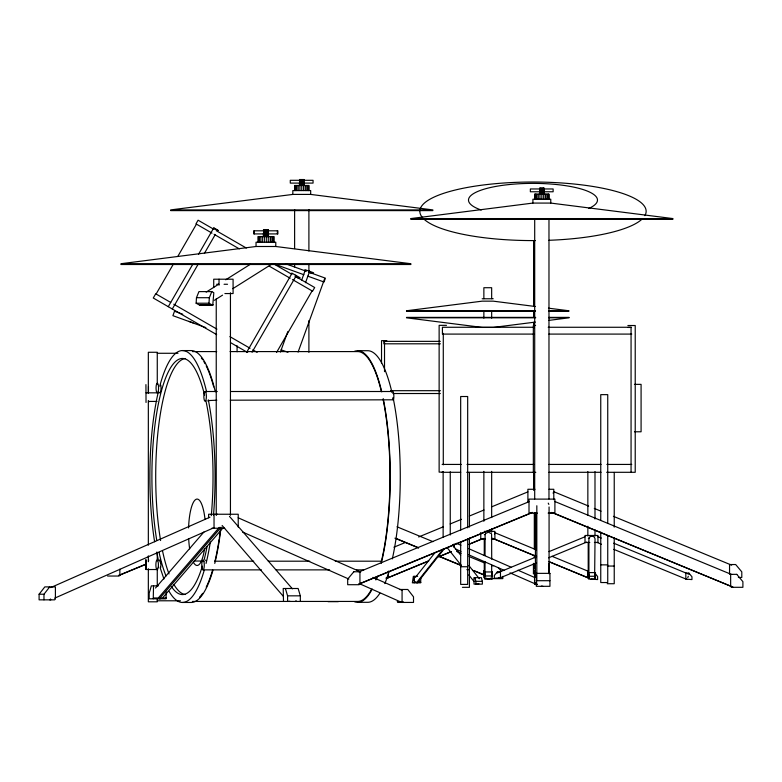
<?xml version="1.0" encoding="UTF-8"?>
<svg xmlns="http://www.w3.org/2000/svg" width="782" height="782" viewBox="0 0 782 782"><rect width="100%" height="100%" fill="white"/><g stroke="black" fill="none" stroke-linecap="round" stroke-linejoin="round"><path stroke-width="1.17" d="M196.135 303.221L196.478 297.707L198.941 291.608L211.795 291.608L213.818 292.722L212.753 305.303L199.899 305.303L196.135 303.221L208.99 303.221L212.753 305.303M208.99 303.221L209.332 297.707L211.795 291.608M485.133 534.282L485.026 555.591M484.371 575.474L484.371 573.988M485.133 576.911L485.133 575.435M491.595 576.911L491.712 565.278M588.318 575.816L588.318 574.467M589.325 577.771L589.325 575.151M588.914 576.461L588.914 538.798C589.032 535.367 594.926 535.367 595.034 538.798L594.623 577.771M160.466 566.774L160.222 567.967L163.937 578.983M160.593 567.781L160.691 567.282A4.858 1.261 -90 0 0 160.603 561.896A4.858 1.261 -90 0 0 159.274 560.156M414.059 579.53L414.264 578.895M414.225 582.825L414.362 576.344M420.814 577.556L420.677 582.825L412.358 582.825L413.365 576.344L417.656 576.344M230.24 400.188L393.493 399.807A4.858 1.261 -90 0 0 393.6 393.414A4.858 1.261 -90 0 0 391.968 392.163M153.252 598.807L153.546 585.865M166.292 591.925L165.999 598.807L149.176 598.807L149.176 593.196L151.356 585.865L158.316 585.865M301.705 279.995L305 270.895M280.415 352.027L287.825 331.578M305.508 282.703L309.623 271.344L304.882 269.624M298.079 352.115L324.569 278.949M494.527 533.539L494.869 532.698L536.296 549.805M494.527 534.106L494.869 533.275M553.109 493.207L553.744 491.683L588.651 506.091M550.528 513.021L553.812 513.021M597.888 536.765L601.309 538.065M687.769 577.634L688.326 576.275M732.998 587.116L551.652 512.435M199.899 305.303L200.221 304.638L213.075 304.638M156.107 294.022L173.565 263.769M177.778 256.467L196.448 224.131M168.277 306.681L192.509 264.707M198.569 254.218L213.711 227.982L218.207 230.573M172.294 309.007L198.345 263.866M204.405 253.378L215.314 234.483M246.819 352.027L291.481 274.247M252.048 352.242L296.28 275.635L291.774 273.045M276.574 352.447L312.106 290.904M216.331 514.752L217.152 514.048M419.621 581.515L417.295 582.825L444.156 548.925M39.1 594.232L44.818 586.891L55.405 586.891L55.405 599.012L54.632 599.843L39.1 599.843L39.1 594.232L43.968 594.232L49.686 586.891M415.398 577.419L434.792 552.933M443.599 548.573L416.532 582.727L414.616 581.515M155.501 588.044L203.906 532.004M158.55 597.712L219.331 527.361M160.066 597.888L221.169 527.156M163.086 597.272L223.398 527.459M485.475 533.588L488.369 532.161L491.262 533.588M49.765 599.843L50.537 599.012M403.189 601.729L401.831 602.433L359.505 583.724M490.734 578.191L489.229 578.934M206.174 292.116L218.52 284.335M225.715 279.8L250.387 264.248M214.346 300.317L222.557 295.146M232.821 288.675L271.931 264.023M50.713 587.585L209.967 517.185M54.632 598.181L214.503 527.469M118.639 575.396L145.687 564.223M118.708 575.581L145.735 564.418M393.893 547.214L405.154 542.561M418.663 536.98L443.433 526.755M450.188 523.96L461.448 519.316M469.327 516.061L483.97 510.011M491.849 506.756L527.879 491.878M358.967 571.925L528.984 501.712M358.713 584.066L532.288 512.376M358.791 584.242L532.18 512.63M387.11 578.054L428.741 560.86M438.868 556.676L451.253 551.564M469.259 544.125L482.758 538.554M428.575 561.046L387.149 578.152L386.797 577.321M438.643 556.882L450.96 551.799M468.877 544.399L483.432 538.387M497.176 573.04L536.579 556.764M548.964 551.652L584.995 536.775M499.297 578.181L536.491 562.932M548.583 557.83L586.656 542.102M478.183 584.046L478.916 583.792M292.839 194.415L170.652 209.908L432.866 209.908L310.679 194.415L292.839 194.415L292.839 190.564L310.679 190.564L310.679 194.415M532.913 203.076L410.736 218.579L672.94 218.579L550.763 203.076L532.913 203.076L532.913 199.224L550.763 199.224L550.763 203.076M256.046 246.496L120.927 263.73L410.912 263.73L275.782 246.496L256.046 246.496L256.046 242.215L275.782 242.215L275.782 246.496M535.387 322.086L493.305 327.423L482.426 327.423M548.612 320.415L569.061 317.815L548.769 317.815M159.274 598.807L160.721 598.631M299.486 179.537L304.032 179.537L304.032 185.49M299.565 180.3L290.288 180.3L290.288 183.096L299.565 183.096M303.954 180.3L313.054 180.3L313.054 183.096L303.954 183.096M544.116 188.208L539.56 188.208L539.639 194.151M539.639 188.961L530.362 188.961L530.362 191.766L539.639 191.766M544.037 188.961L553.128 188.961L553.128 191.766L544.037 191.766M170.652 210.612L432.866 210.612M410.736 219.273L672.94 219.273M263.397 229.957L268.431 229.957L268.431 236.575M263.866 230.807L253.749 230.807L253.749 233.916L263.866 233.916M267.952 230.807L277.884 230.807L277.884 233.916L267.952 233.916M120.927 264.502L410.912 264.502M216.673 284.267L218.843 284.267M224.072 284.267L227.523 284.267M224.884 293.553L233.085 293.553L233.085 279.203L213.721 279.203L213.721 287.571M196.478 297.707L209.332 297.707M482.162 298.773L493.217 298.773M535.504 310.767L406.484 310.767L482.162 301.158L493.217 301.158L535.259 306.495M548.632 310.767L568.895 310.767L548.475 308.176M406.484 311.197L535.504 311.197M548.632 311.197L568.895 311.197M406.484 317.384L535.631 317.384M548.769 317.384L569.061 317.384M535.631 317.815L406.484 317.815L482.24 327.423M446.483 325.341L439.132 325.341L439.132 472.123L443.286 472.123M535.592 325.439L533.344 325.537L533.344 472.318M627.868 325.517L635.219 325.517L635.219 472.299L606.637 472.299M533.754 327.267L442.426 327.267L442.426 334.09L533.783 334.09M548.221 327.267L631.445 327.267M627.868 327.443L631.064 327.443L631.064 472.299M548.925 334.09L631.748 334.09M386.816 340.659L381.528 340.659L381.528 363.454M440.315 341.353L383.903 341.353L383.903 343.806L440.413 343.806M182.47 350.571L191.179 350.571A125.951 32.6 -90 0 1 215.294 391.772M357.657 350.717L367.716 350.717A125.794 32.561 -90 0 1 391.802 391.87M192.401 351.587L216.702 351.587M230.064 351.587L357.657 351.587A124.924 32.336 -90 0 1 381.323 391.362M157.27 353.278L178.003 353.278M634.437 384.363L641.084 384.363L641.084 431.781L634.437 431.781M390.589 390.687L440.413 390.687M205.119 391.508L217.288 391.508M230.68 391.508L392.603 391.508M146.038 392.828L158.208 392.828M392.867 393.522L440.325 393.522M216.849 400.188L208.198 400.58A4.858 1.261 -90 0 1 207.895 401.058M157.074 401.43L148.56 401.43L148.56 402.456M442.153 464.43L461.243 464.43M467.01 464.43L533.783 464.43M548.925 464.43L601.065 464.43M606.871 464.43L631.748 464.43M442.153 472.299L460.715 472.299M466.717 472.299L535.807 472.318M549.003 472.299L601.065 472.299M534.966 489.278L527.899 489.278L527.899 502.112M549.091 489.278L553.793 489.278L553.793 499.678M537.371 513.109L529.003 513.109L529.003 499.112L554.907 499.112L554.907 513.109L548.143 513.109M211.863 528.241L224.678 528.241M484.293 531.389L494.898 531.389L494.898 539.033L491.36 539.033M484.381 534.624L485.006 534.624M588.328 538.436L588.895 538.436M485.466 539.033L480.754 539.033L480.754 532.483M589.784 542.473L585.004 542.473L585.004 535.474L597.956 535.474L597.956 542.473L594.418 542.473M194.141 561.026L202.665 561.026M214.767 561.193L253.72 561.193M268.324 561.193L309.711 561.193M335.273 561.193L381.528 561.193M600.752 564.868L607.741 564.868M491.595 565.689L493.638 565.689M607.35 566.051L614.232 566.051M460.676 566.735L467.675 566.735M157.016 569.521L146.058 569.521L146.058 559.892M466.834 569.658L469.425 569.658M203.027 569.873L261.462 569.873M276.075 569.873L329.642 569.873M356.426 569.873L363.728 569.873M533.441 573.02L535.719 573.02M535.719 573.851L533.441 573.851L533.441 563.323M484.732 575.963L492.191 575.963M107.613 576.041L119.03 576.041L119.861 575.21L119.861 569.159M588.651 576.266L595.473 576.266M738.374 577.468L741.795 577.468L741.795 571.857L735.667 564.526L729.547 564.526L729.547 574.213M385.858 578.152L388.39 577.702L388.39 571.085M484.732 578.572L492.191 578.572M491.409 578.631L502.826 578.631L502.826 576.383M536.296 580.703L549.942 580.703M474.909 577.663L475.906 581.329L482.357 581.329L482.357 584.134L474.039 584.134L473.912 577.663L481.36 577.663L482.357 581.329M414.362 582.404L420.814 582.404M534.546 582.844L536.823 582.844M536.823 583.675L534.546 583.675L534.546 570.733M607.233 583.724L614.232 583.724L614.232 538.084M536.98 584.213L534.741 584.213L537.371 584.633M462.436 587.331L469.425 587.331L469.425 538.045M399.494 589.481L407.793 589.481L413.512 596.822L413.512 602.433L397.979 602.433L397.207 601.602L402.075 601.602L402.847 602.433M285.391 588.494L287.58 595.835L300.327 595.835L300.327 601.446M153.546 597.976L166.292 597.976M157.27 600.791L180.447 600.791M192.401 601.436L357.657 601.436A124.924 32.336 -90 0 0 371.528 589.364M328.01 601.651L338.323 601.651M357.657 602.306L367.716 602.306A125.794 32.561 -90 0 0 379.876 593.215M182.47 602.463L191.179 602.463A125.951 32.6 -90 0 0 212.86 570.577M488.369 579.032L486.003 578.191M541.359 586.129L542.943 586.314M477.421 584.134L476.023 583.792M288.773 601.27L290.23 601.446M204.18 304.853L205.686 305.039M50.156 599.667L50.791 599.843M308.861 271.051L313.602 272.771M285.567 263.739L306.358 271.266M308.499 272.038L325.41 278.167L324.022 282.019L307.815 276.163M304.491 270.709L305.185 270.963M309.154 272.39L312.262 273.514M274.961 264.267L303.895 274.736M182.744 314.208L174.523 311.226L172.91 315.674L205.871 327.609M281.149 349.828L287.972 352.291M188.853 321.334L193.086 322.868M594.281 508.417L601.035 511.203M613.42 516.325L731.639 565.151M554.849 501.506L731.62 574.506M554.917 513.569L731.874 586.656M613.694 543.187L689.128 574.34M596.891 542.366L601.397 544.233M613.782 549.345L687.007 579.482M551.975 556.285L587.8 571.075M535.934 556.237L492.552 538.319L536.178 556.452M549.433 561.808L588.826 578.074M548.495 561.535L588.797 578.181M396.963 526.785L432.993 541.662M456.639 551.427L461.145 553.294M469.024 556.549L484.781 563.06M395.995 538.417L418.536 547.732M439.953 556.579L461.36 565.415M473.765 570.537L483.911 574.731M394.9 538.182L418.536 547.938M438.81 556.315L461.321 565.611M472.582 570.264L484.967 575.376M456.414 543.294L460.891 545.25M468.721 548.671L511.252 567.263M517.967 570.195L534.751 577.536M455.261 548.925L460.979 551.427M468.692 554.79L504.507 570.449M510.001 572.854L535.846 584.144M238.187 517.801L360.697 571.965M372.946 577.38L401.909 590.175M242.567 532.024L348.87 579.061M213.848 227.924L218.344 230.524M295.645 275.215L300.141 277.815M214.141 229.468L198.09 220.201L195.979 223.857L212.02 233.124M216.174 230.641L246.33 248.05M273.485 263.73L291.94 274.384M295.029 276.173L314.687 287.522L312.575 291.178L292.478 279.575M295.352 276.427L298.656 278.333M214.063 234.297L239.312 248.881M269.243 266.163L290.171 278.245M170.701 302.448L155.706 293.788L153.262 298.01L216.653 334.608M173.76 304.218L216.946 329.144M229.888 336.622L250.074 348.273M252.821 349.857L257.161 352.359M230.573 342.643L247.64 352.496M229.458 516.355L292.419 588.836M590.918 579.11L597.604 579.57L597.604 576.5L594.926 573.294M222.137 525.504L283.24 596.236M498.232 567.517L501.291 571.183M452.465 544.839L460.676 555.191M468.877 565.552L479.327 578.729M447.128 547.596L461.302 565.484M468.76 574.897L473.99 581.485M401.01 601.729L401.332 602.248M594.623 575.151L595.034 576.461M548.25 503.139L548.856 504.4M589.169 537.312L589.452 537.996M499.014 577.507L499.336 578.269M295.958 600.615L296.251 601.446M283.504 601.446L283.211 588.494L298.137 588.494L300.327 595.835M414.049 580.205L414.245 580.879M392.975 398.282L393.356 400.188M160.76 385.135L160.857 385.643A4.858 1.261 -90 0 1 160.652 391.499A4.858 1.261 -90 0 1 159.137 392.271M154.689 541.779L154.24 539.492A125.951 32.6 -90 0 1 158.355 391.772M156.742 552.112L158.345 560.147M491.595 534.282L491.712 559.228M491.595 575.435L491.712 576.168M614.232 472.426L614.232 527.146M607.741 523.529L607.741 394.646L600.752 394.646L600.752 519.883M607.741 535.69L607.741 582.541L600.752 582.541L600.752 532.043M594.994 471.575L594.994 518.984M594.994 529.932L594.994 536.002M588.211 542.337L588.211 575.141M587.849 471.575L587.849 515.338M587.849 526.276L587.849 536.002M587.781 571.28L587.781 577.761M548.974 199.224L548.974 194.151L534.702 194.151L534.702 199.224M548.974 219.273L548.974 498.926M549.072 506.971L549.072 573.793M548.837 563.539L548.837 573.226M548.729 194.151L548.729 199.224M548.016 194.151L548.016 199.224M546.882 194.151L546.882 199.224M545.406 194.151L545.406 199.224M544.116 191.776L544.116 194.151M544.037 188.208L544.037 194.151M543.813 188.208L543.813 194.151M543.686 194.151L543.686 199.224M543.451 188.208L543.451 194.151M542.972 188.208L542.972 194.151M542.425 188.208L542.425 194.151M541.838 188.208L541.838 199.224M541.252 188.208L541.252 194.151M540.694 188.208L540.694 194.151M540.225 188.208L540.225 194.151M539.863 188.208L539.991 199.224M538.27 194.151L538.27 199.224M536.784 194.151L536.784 199.224M536.823 505.749L536.823 581.075M535.65 194.151L535.65 199.224M535.719 512.933L535.719 550.596M535.719 555.455L535.719 557.889M535.426 512.836L535.426 577.233M535.191 563.539L535.191 576.481M534.937 194.151L534.937 199.224M534.702 219.273L534.702 498.926M534.321 512.728L534.321 549.179M534.321 555.249L534.321 557.683M534.321 563.754L534.321 568.612M533.588 240.748L533.588 306.495M533.588 311.363L533.588 317.453M533.588 322.321L533.588 328.411M533.588 472.074L533.588 490.334M492.513 538.544L492.513 539.033M491.663 298.665L491.663 287.717L483.863 287.717L483.863 298.665M491.663 310.825L491.663 318.127M491.663 471.38L491.663 517.596M491.663 528.544L491.663 532.19M485.026 561.642L485.026 576.168M484.263 538.417L484.263 555.367M484.263 561.417L484.263 574.731M483.863 310.825L483.863 318.127M483.863 471.38L483.863 521.252M483.784 570.518L483.784 577.585M475.906 581.329L475.906 584.134M469.425 472.387L469.425 527.107M467.675 527.83L467.675 396.513L460.676 396.513L460.676 530.255M467.675 538.769L467.675 584.408L460.676 584.408L460.676 542.415M454.098 543.93L454.098 547.537M450.256 471.781L450.256 534.996M443.286 333.357L443.286 464.821M443.13 471.781L443.13 537.42M402.075 589.481L402.075 601.602M384.519 341.353L384.519 371.646M308.9 190.564L308.9 185.49L294.618 185.49L294.618 190.564M308.9 209.527L308.9 251.032M308.9 264.463L308.9 271.784M308.9 320.6L308.9 352.34M308.655 185.49L308.655 190.564M307.942 185.49L307.942 190.564M306.808 185.49L306.808 190.564M305.332 185.49L305.332 190.564M303.729 179.537L303.729 185.49M303.612 185.49L303.612 190.564M303.367 179.537L303.367 185.49M302.898 179.537L302.898 185.49M302.351 179.537L302.351 185.49M301.764 179.537L301.764 190.564M301.168 179.537L301.168 185.49M300.62 179.537L300.62 185.49M300.151 179.537L300.151 185.49M299.917 185.49L299.917 190.564M299.789 179.537L299.789 185.49M299.565 179.537L299.565 185.49M299.486 183.105L299.486 185.49M298.186 185.49L298.186 190.564M296.71 185.49L296.71 190.564M295.576 185.49L295.576 190.564M294.863 185.49L294.863 190.564M294.618 209.527L294.618 248.588M294.618 264.463L294.618 266.897M287.58 595.835L287.58 601.446M277.395 230.807L277.395 233.916M273.817 242.215L273.817 236.575L258.021 236.575L258.08 242.215M273.759 236.575L273.759 242.215M273.329 236.575L273.329 242.215M273.162 236.575L273.162 242.215M272.077 236.575L272.077 242.215M270.572 236.575L270.572 242.215M268.744 236.575L268.744 242.215M268.412 229.957L268.285 236.575M268.226 229.957L268.226 236.575M267.962 233.271L267.962 236.575M267.884 229.957L267.884 236.575M267.405 229.957L267.405 236.575M266.818 229.957L266.818 236.575M266.73 236.575L266.73 242.215M266.173 229.957L266.173 236.575M265.518 229.957L265.518 236.575M264.883 229.957L264.883 236.575M264.658 236.575L264.658 242.215M264.326 229.957L264.326 236.575M263.866 229.957L263.866 236.575M263.602 233.271L263.554 236.575M263.417 233.271L263.397 236.575M262.674 236.575L262.674 242.215M260.914 236.575L260.914 242.215M259.487 236.575L259.487 242.215M258.5 236.575L258.5 242.215M254.238 230.807L254.238 233.916M238.227 527.039L238.227 514.243L208.608 514.243L208.608 517.743M237.073 345.742L237.073 351.773M230.446 292.781L230.446 515.309M219.028 279.203L219.028 285.186M216.243 298.861L216.243 515.309M214.033 514.243L214.033 528.241M157.27 384.148L157.27 352.271L148.336 352.271L148.336 393.512M157.27 552.336L157.27 560.88M157.27 568.758L157.27 586.461M157.27 598.611L157.27 601.808L148.336 601.808L148.336 568.758M148.58 559.892L148.58 560.919M148.453 386.513L148.453 392.818M148.336 400.56L148.336 545.201M148.336 555.865L148.336 561.74M145.931 384.607L146.038 402.456M145.814 559.736L145.814 569.355M43.968 594.232L43.968 599.843M481.253 210.035A64.495 16.696 0 0 1 487.831 188.149A64.495 16.696 0 0 1 572.502 186.878A64.495 16.696 0 0 1 588.846 208.413M642.286 218.882A113.155 29.286 0 0 1 548.993 240.289M535.435 240.582A113.155 29.286 0 0 1 423.697 218.882M422.681 217.826A113.155 29.286 0 0 1 528.749 182.04A113.155 29.286 0 0 1 644.876 215.666M354.481 351.323A125.794 32.561 -90 0 1 381.743 391.87M383.248 398.752A125.794 32.561 -90 0 1 381.225 563.343M377.481 576.314A125.794 32.561 -90 0 1 376.328 579.57M372.212 589.032A125.794 32.561 -90 0 1 354.481 601.7M383.072 399.279A124.924 32.336 -90 0 1 381.323 561.662M376.582 577.81A124.924 32.336 -90 0 1 375.81 579.902M393.063 397.569A125.794 32.561 -90 0 1 392.32 558.915M389.016 571.671A125.794 32.561 -90 0 1 384.803 583.597M220.632 530.538A125.951 32.6 -90 0 1 214.767 563.441M156.791 540.538A118.053 30.557 -90 0 1 163.565 383.757A118.053 30.557 -90 0 1 204.601 395.125M205.871 400.609A118.053 30.557 -90 0 1 211.296 515.651M207.054 546.608A118.053 30.557 -90 0 1 204.073 559.99M202.352 566.148A118.053 30.557 -90 0 1 171.395 586.549M165.989 575.933A118.053 30.557 -90 0 1 159.069 552.415M159.753 386.181A125.951 32.6 -90 0 1 206.585 391.772M208.325 399.846A125.951 32.6 -90 0 1 213.496 515.162M210.309 542.043A125.951 32.6 -90 0 1 206.057 563.441M204.141 570.577A125.951 32.6 -90 0 1 169.088 591.358M159.86 561.144A3.842 0.997 -90 0 1 160.466 562.932M201.414 358.009A124.924 32.336 -90 0 1 202.646 359.7M203.858 361.587A124.924 32.336 -90 0 1 205.05 363.659M206.213 365.917A124.924 32.336 -90 0 1 207.347 368.322M207.748 369.231A124.924 32.336 -90 0 1 213.711 386.914M220.436 529.737A124.924 32.336 -90 0 1 219.351 537.85M219.185 538.974A124.924 32.336 -90 0 1 214.845 561.662M212.684 569.814A124.924 32.336 -90 0 1 207.748 583.792M207.347 584.701A124.924 32.336 -90 0 1 206.213 587.116M202.646 593.333A124.924 32.336 -90 0 1 199.547 597.184M185.275 594.506A118.053 30.557 -90 0 1 173.956 584.565M169 573.929A118.053 30.557 -90 0 1 162.617 551.281M160.593 540.538A118.053 30.557 -90 0 1 159.196 421.733A118.053 30.557 -90 0 1 185.275 358.527M188.579 527.948A33.196 8.592 -90 0 1 195.901 499.405A33.196 8.592 -90 0 1 204.982 519.004M204.542 548.886A33.196 8.592 -90 0 1 193.301 562.053M189.664 548.886A33.196 8.592 -90 0 1 188.677 538.769M205.48 560.156A4.858 1.261 -90 0 1 206.116 560.811M158.238 567.282L158.032 568.289A4.858 1.261 -90 0 1 156.253 568.289A4.858 1.261 -90 0 1 156.253 561.417L156.517 560.645A4.858 1.261 -90 0 1 158.032 561.417A4.858 1.261 -90 0 1 158.238 567.282M204.229 392.935L204.024 393.942A4.858 1.261 -90 0 0 204.229 399.807A4.858 1.261 -90 0 0 205.744 400.58L206.008 399.807A4.858 1.261 -90 0 0 206.008 392.935A4.858 1.261 -90 0 0 204.229 392.935M353.816 571.759L347.687 579.1L347.687 584.711L359.104 584.711L359.935 583.88L359.935 571.759L353.816 571.759M497.411 571.798L494.351 575.464L494.351 578.269L500.47 577.859L500.47 571.798L497.411 571.798M492.191 571.955L484.732 571.955L484.732 579.032L492.191 579.032L492.191 571.955M595.473 572.6L588.651 572.6L588.651 579.071L595.473 579.071L595.473 572.6M688.893 573.098L685.834 573.098L685.834 579.149L691.953 579.57L691.953 576.764L688.893 573.098M549.942 573.362L536.296 573.362L536.296 586.314L549.942 586.314L549.942 573.362M736.781 574.35L730.652 574.35L730.652 586.471L731.483 587.302L742.9 587.302L742.9 581.681L736.781 574.35M156.683 392.271L156.42 391.499A4.858 1.261 -90 0 1 156.42 384.636A4.858 1.261 -90 0 1 158.199 384.636L158.394 385.643A4.858 1.261 -90 0 1 158.199 391.499A4.858 1.261 -90 0 1 156.683 392.271M203.916 561.584L203.652 560.811A4.858 1.261 -90 0 0 202.137 561.584A4.858 1.261 -90 0 0 201.942 567.449L202.137 568.455A4.858 1.261 -90 0 0 203.916 568.455A4.858 1.261 -90 0 0 203.916 561.584"/></g></svg>
